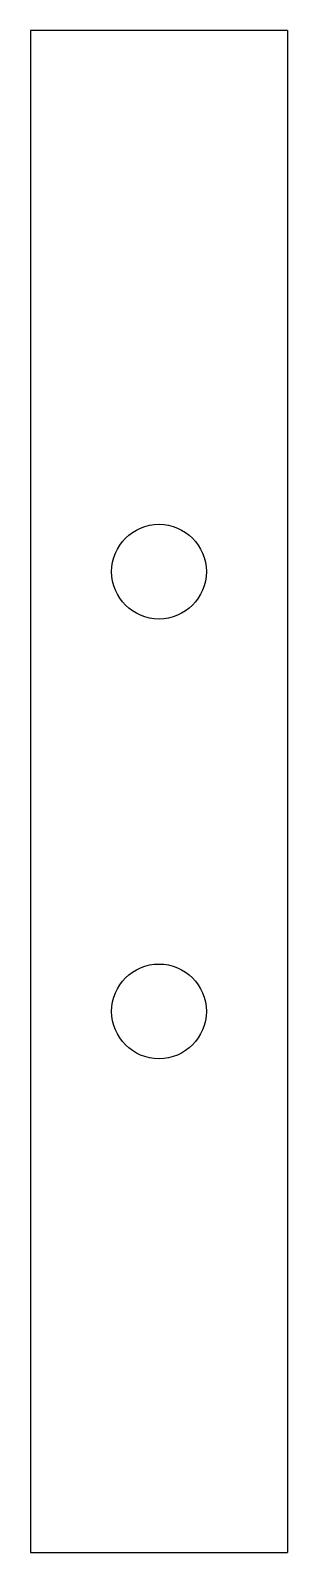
# Model space of a CAD drawing. Header units: millimetres. Extents: x 0 to 76, y 359 to 809.
import ezdxf

# ---------------------------------------------------------------- set-up
doc = ezdxf.new("R2010")
doc.units = ezdxf.units.MM
doc.layers.add('BLOCK_control_panel_front_2_holes', color=7, linetype='CONTINUOUS')

msp = doc.modelspace()

# ---------------------------------------------------------------- linework, layer by layer
at = {"layer": 'BLOCK_control_panel_front_2_holes'}
for p, q in [((76, 809.41), (0, 809.41)), ((0, 809.41), (0, 359.41)), ((76, 809.41), (76, 359.41)), ((0, 359.41), (76, 359.41))]:
    msp.add_line(p, q, dxfattribs=at)
for centre in [(38, 649.41), (38, 519.41)]:
    msp.add_circle(centre, 14, dxfattribs=at)

doc.saveas('drawing.dxf')
